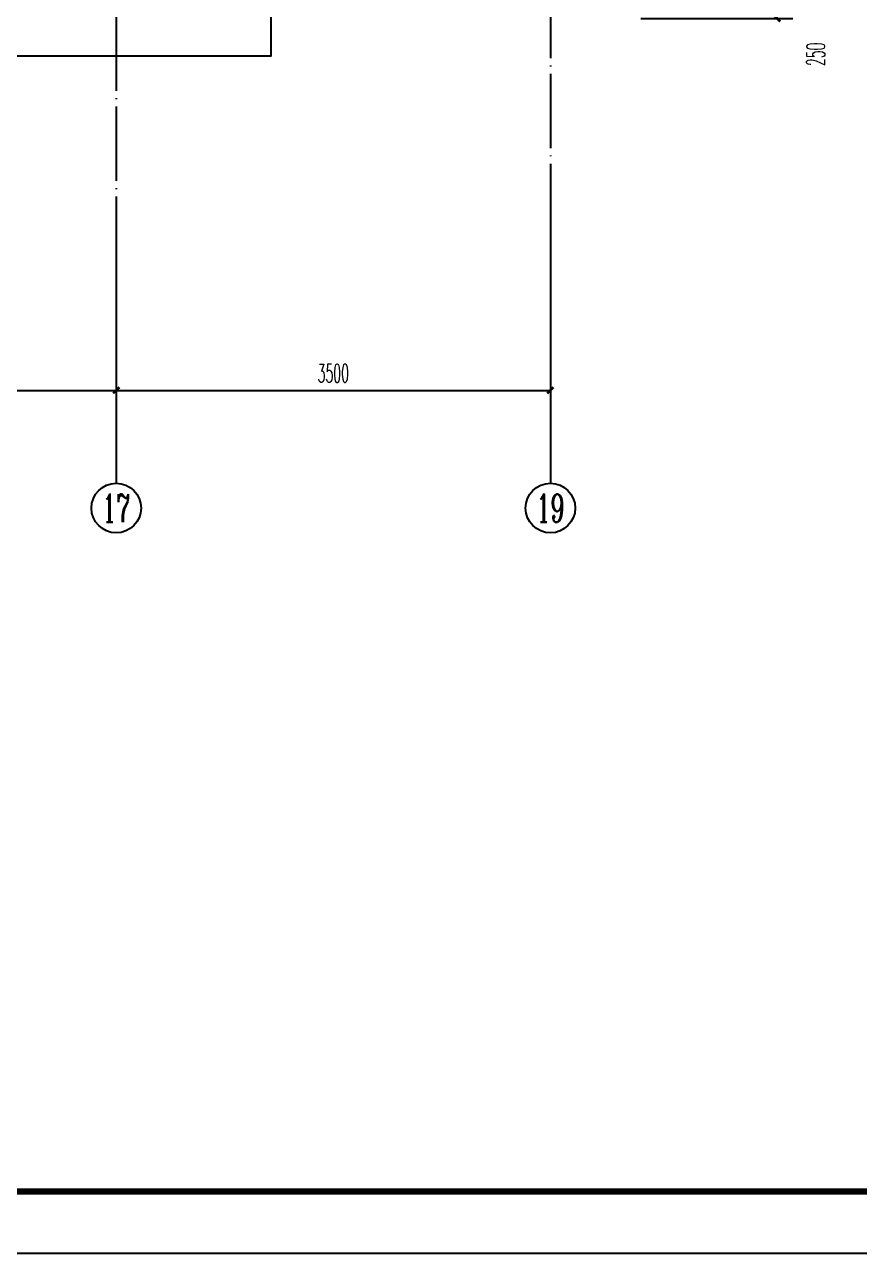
# Model space of a CAD drawing. Extents: x 27938 to 1507990, y 110129 to 923079.
# Drawn here: x 1217296 to 1224027, y 453843 to 463757 of the extents above; entities that cross this region are included whole.
import ezdxf
from ezdxf.enums import TextEntityAlignment as Align

# ---------------------------------------------------------------- set-up
doc = ezdxf.new("R2010")
doc.units = 0
doc.header["$LTSCALE"] = 1000
doc.header["$MEASUREMENT"] = 0
doc.linetypes.add('DOTE', pattern=[2.42, 2, -0.2, 0.02, -0.2])
for name, color, linetype in [('----建筑底图', 8, 'Continuous'), ('AXIS', 3, 'Continuous'), ('AXIS_TEXT', 7, 'Continuous'), ('DOTE', 1, 'Continuous'), ('图框', 140, 'Continuous'), ('看线', 251, 'Continuous')]:
    doc.layers.add(name, color=color, linetype=linetype)
doc.styles.add('_TCH_AXIS', font='COMPLEX', dxfattribs={"bigfont": 'GBCBIG'})
doc.styles.add('_TCH_DIM_T3', font='SIMPLEX.shx', dxfattribs={"width": 0.494118, "bigfont": 'GBCBIG.shx'})
doc.styles.add('COMPLEX', font='COMPLEX')
doc.dimstyles.new('_TCH_ARCH&&50', dxfattribs={"dimtxt": 148.75, "dimasz": 50, "dimexe": 125, "dimexo": 150, "dimgap": 63.125, "dimtad": 1, "dimdec": 0, "dimzin": 0, "dimdsep": 46, "dimtxsty": '_TCH_DIM_T3', "dimblk": 'ARCHTICK', "dimcen": 0.09, "dimclrt": 4, "dimazin": 2, "dimtfac": 1, "dimtdec": 0, "dimtix": 1, "dimtmove": 2, "dimatfit": 3, "dimfxl": 100, "dimtolj": 1, "dimtzin": 0, "dimarcsym": 0})

# ---------------------------------------------------------------- blocks, each defined once
blk = doc.blocks.new('_ArchTick')
at = {"color": 0, "linetype": 'ByBlock', "const_width": 0.4}
blk.add_lwpolyline([(-0.5, -0.5), (0.5, 0.5)], dxfattribs=at)
blk = doc.blocks.new('*D1433')
at = {"layer": 'AXIS', "color": 0, "lineweight": -2}
for p, q in [((15700, -14700), (15700, -15925)), ((21500, -14700), (21500, -15925)), ((15700, -15800), (21500, -15800))]:
    blk.add_line(p, q, dxfattribs=at)
at = {"layer": 'Defpoints', "color": 0}
for p in [(15700, -14550), (21500, -14550), (21500, -15800)]:
    blk.add_point(p, dxfattribs=at)
at = {"layer": 'AXIS', "color": 0, "lineweight": -2, "xscale": 50, "yscale": 50, "zscale": 50, "rotation": 180}
blk.add_blockref('_ArchTick', (15700, -15800), dxfattribs=at)
at = {"layer": 'AXIS', "color": 0, "lineweight": -2, "xscale": 50, "yscale": 50, "zscale": 50}
blk.add_blockref('_ArchTick', (21500, -15800), dxfattribs=at)
at = {"layer": 'AXIS', "color": 4, "insert": (18600, -15662.5), "char_height": 148.75, "attachment_point": 5, "style": '_TCH_DIM_T3'}
blk.add_mtext('\\A1;5800', dxfattribs=at)
blk = doc.blocks.new('*D1434')
at = {"layer": 'AXIS', "color": 0, "lineweight": -2}
for p, q in [((21500, -14700), (21500, -15925)), ((25000, -14700), (25000, -15925)), ((21500, -15800), (25000, -15800))]:
    blk.add_line(p, q, dxfattribs=at)
at = {"layer": 'Defpoints', "color": 0}
for p in [(21500, -14550), (25000, -14550), (25000, -15800)]:
    blk.add_point(p, dxfattribs=at)
at = {"layer": 'AXIS', "color": 0, "lineweight": -2, "xscale": 50, "yscale": 50, "zscale": 50, "rotation": 180}
blk.add_blockref('_ArchTick', (21500, -15800), dxfattribs=at)
at = {"layer": 'AXIS', "color": 0, "lineweight": -2, "xscale": 50, "yscale": 50, "zscale": 50}
blk.add_blockref('_ArchTick', (25000, -15800), dxfattribs=at)
at = {"layer": 'AXIS', "color": 4, "insert": (23250, -15662.5), "char_height": 148.75, "attachment_point": 5, "style": '_TCH_DIM_T3'}
blk.add_mtext('\\A1;3500', dxfattribs=at)
blk = doc.blocks.new('_AXISO')
blk.add_circle((0, 0), 0.5)
at = {"layer": 'AXIS_TEXT', "style": 'COMPLEX', "width": 1.041667}
blk.add_attdef('A', text='', height=0.56, dxfattribs=at).set_placement((-0.25, -0.28), (0.25, -0.28), align=Align.FIT)
blk = doc.blocks.new('*D1461')
at = {"layer": 'AXIS', "color": 0, "lineweight": -2}
for p, q in [((25728.9, -12550), (26953.9, -12550)), ((26828.9, -12800), (26828.9, -12550)), ((25728.9, -12800), (26953.9, -12800))]:
    blk.add_line(p, q, dxfattribs=at)
at = {"layer": 'Defpoints', "color": 0}
for p in [(25578.9, -12550), (26828.9, -12550), (25578.9, -12800)]:
    blk.add_point(p, dxfattribs=at)
at = {"layer": 'AXIS', "color": 0, "lineweight": -2, "xscale": 50, "yscale": 50, "zscale": 50}
for p, rotation in [((26828.9, -12550), 90), ((26828.9, -12800), 270)]:
    blk.add_blockref('_ArchTick', p, dxfattribs=dict(at, rotation=rotation))
at = {"layer": 'AXIS', "color": 4, "insert": (27139.4, -13089), "char_height": 148.75, "attachment_point": 5, "rotation": 90, "style": '_TCH_DIM_T3'}
blk.add_mtext('\\A1;250', dxfattribs=at)
blk = doc.blocks.new('TK')
at = {"layer": '图框'}
blk.add_lwpolyline([(465375, 548714), (549475, 548714), (549475, 489314), (465375, 489314)], close=True, dxfattribs=at)
blk.add_lwpolyline([(465375, 548714), (549475, 548714), (549475, 489314), (465375, 489314)], close=True, dxfattribs=at)
at = {"layer": '图框', "const_width": 100}
blk.add_lwpolyline([(548475, 490314), (548475, 547714), (467875, 547714), (467875, 490314)], close=True, dxfattribs=at)
blk = doc.blocks.new('A$C2AC150FC')
at = {"layer": 'AXIS', "color": 8}
for p, q in [((21500, -14550), (21500, -16550)), ((25000, -14550), (25000, -16550))]:
    blk.add_line(p, q, dxfattribs=at)
at = {"layer": 'DOTE', "color": 169, "linetype": 'DOTE', "ltscale": 0.3}
for p, q in [((25000, 2000), (25000, -14550)), ((21500, -6250), (21500, -14550))]:
    blk.add_line(p, q, dxfattribs=at)
at = {"layer": '看线', "color": 8}
blk.add_lwpolyline([(2400, -11900), (2400, -13100), (22750, -13100), (22750, -11600), (25000, -11600)], dxfattribs=at)
at = {"layer": 'AXIS', "color": 8}
ref = blk.add_blockref('_AXISO', (21500, -16750), dxfattribs=dict(at, xscale=400, yscale=400, zscale=400))
ref.add_attrib('A', '17', dxfattribs={"layer": 'AXIS_TEXT', "color": 8, "ltscale": 0.5, "height": 226.27, "style": '_TCH_AXIS', "width": 0.724138}).set_placement((21386.9, -16863.1), (21613.1, -16863.1), align=Align.FIT)
ref = blk.add_blockref('_AXISO', (25000, -16750), dxfattribs=dict(at, xscale=400, yscale=400, zscale=400))
ref.add_attrib('A', '19', dxfattribs={"layer": 'AXIS_TEXT', "color": 8, "ltscale": 0.5, "height": 226.27, "style": '_TCH_AXIS', "width": 0.724138}).set_placement((24886.9, -16863.1), (25113.1, -16863.1), align=Align.FIT)
dim = blk.add_linear_dim(base=(26828.9, -12550), p1=(25578.9, -12800), p2=(25578.9, -12550), angle=90, dimstyle='_TCH_ARCH&&50', dxfattribs=at)
dim.commit()
dim.dimension.update_dxf_attribs({"geometry": '*D1461', "text_midpoint": (27139.4, -13089), "dimtype": 129})
for p1, p2, picture, middle in [((15700, -14550), (21500, -14550), '*D1433', (18600, -15662.5)), ((21500, -14550), (25000, -14550), '*D1434', (23250, -15662.5))]:
    dim = blk.add_aligned_dim(p1=p1, p2=p2, distance=-1250, dimstyle='_TCH_ARCH&&50', dxfattribs=at)
    dim.commit()
    dim.dimension.update_dxf_attribs({"geometry": picture, "text_midpoint": middle})

msp = doc.modelspace()

# ---------------------------------------------------------------- block references
at = {"layer": '----建筑底图'}
msp.add_blockref('A$C2AC150FC', (1196535.2, 476605.8), dxfattribs=at)

# ---------------------------------------------------------------- next in the draw order: block references
at = {"xscale": 0.5, "yscale": 0.5, "zscale": 0.5}
msp.add_blockref('TK', (956697, 209185.9), dxfattribs=at)

doc.saveas('drawing.dxf')
